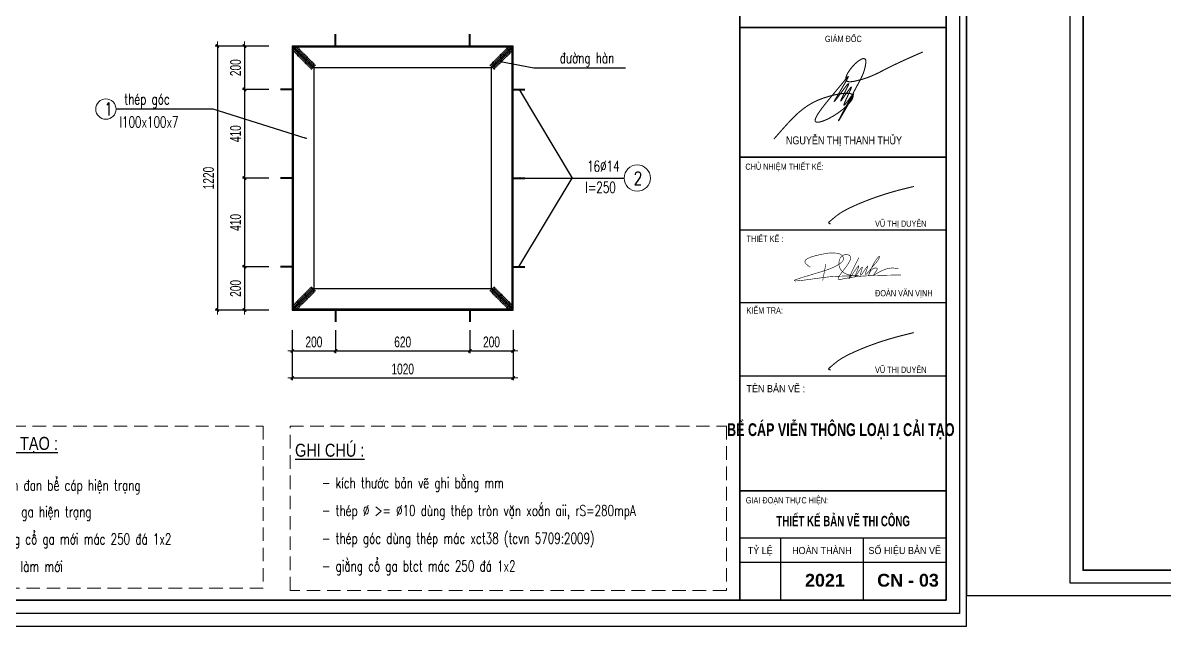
# Model space of a CAD drawing. Header units: inches. Extents: x -676 to 53517, y -16349 to 46516.
# Drawn here: x 39285 to 44555, y -9688 to -6899 of the extents above; entities that cross this region are included whole.
import ezdxf
from ezdxf.enums import TextEntityAlignment as Align

# ---------------------------------------------------------------- set-up
doc = ezdxf.new("R2010")
doc.units = ezdxf.units.IN
doc.header["$MEASUREMENT"] = 0
doc.linetypes.add('HIDDEN', pattern=[0.375, 0.25, -0.125])
for name, color, linetype in [('BT7-THAY', 7, 'Continuous'), ('ENTTNTHIETKE1', 2, 'Continuous'), ('GHICHU', 7, 'Continuous'), ('KHUNGTEN', 5, 'Continuous'), ('T.bao', 6, 'Continuous'), ('TXT', 5, 'Continuous')]:
    doc.layers.add(name, color=color, linetype=linetype)
for name, color, linetype, lineweight in [('EG Text1', 3, 'Continuous', 20), ('ISO', 153, 'Continuous', 13), ('LC Dim', 8, 'Continuous', 18), ('LC Hatch', 252, 'Continuous', 9), ('LC ISO', 153, 'Continuous', 13), ('LC MANH DUT', 35, 'HIDDEN', 5), ('LC Net dam 1', 30, 'Continuous', 30), ('LC Net dam2', 6, 'Continuous', 40), ('LC Net thay', 7, 'Continuous', 25), ('LC Text1', 3, 'Continuous', 20), ('LC Text2', 7, 'Continuous', 25), ('MANH', 8, 'Continuous', 15), ('THEP', 1, 'Continuous', 35)]:
    doc.layers.add(name, color=color, linetype=linetype, lineweight=lineweight)
doc.styles.add('EG Huy', font='vnsimli.shx', dxfattribs={"width": 0.75})
doc.styles.add('HOATBIF', font='hoatbif.shx', dxfattribs={"width": 0.7})
doc.styles.add('LC 3', font='vnsimli.shx', dxfattribs={"width": 0.75})
doc.styles.add('T2', font='', dxfattribs={"width": 0.8})
doc.styles.add('THANG2', font='')
doc.styles.add('VnAvantH-B', font='')
doc.styles.get('T2').set_extended_font_data('.VnArialH')
doc.styles.get('THANG2').set_extended_font_data('.VnHelvetInsH', bold=True)
doc.styles.get('VnAvantH-B').set_extended_font_data('.VnAvantH', bold=True)
doc.dimstyles.new('1-100(1-25)', dxfattribs={"dimscale": 25, "dimtxt": 2.5, "dimasz": 0.35, "dimexe": 0.5, "dimexo": 0, "dimgap": 0.8, "dimtad": 1, "dimdec": 0, "dimzin": 0, "dimdsep": 46, "dimtxsty": 'HOATBIF', "dimblk1": 'DOT', "dimblk2": 'DOT', "dimsah": 1, "dimcen": -1, "dimdle": 1, "dimclrd": 256, "dimclre": 256, "dimclrt": 4, "dimadec": 3, "dimazin": 2, "dimtfac": 0.333333, "dimtdec": 0, "dimtix": 1, "dimtmove": 2, "dimatfit": 3, "dimldrblk": 'DOT', "dimfxl": 1, "dimtvp": 0.833333, "dimtolj": 1, "dimtzin": 0, "dimarcsym": 0})

# ---------------------------------------------------------------- blocks, each defined once
blk = doc.blocks.new('DOT')
at = {"layer": 'LC Dim'}
blk.add_line((-3, 0), (3, 0), dxfattribs=at)
at = {"layer": 'LC Dim', "color": 4}
blk.add_line((-1, -1), (1, 1), dxfattribs=at)
blk.add_lwpolyline([(0.5, 1), (-1, -0.5), (-0.5, -1), (1, 0.5)], close=True, dxfattribs=at)
blk = doc.blocks.new('*D855')
at = {"layer": 'Defpoints', "color": 0, "transparency": 16777216}
for p in [(40528.9, -8319.5), (40728.9, -8319.5), (40728.9, -8415.4)]:
    blk.add_point(p, dxfattribs=at)
at = {"layer": 'LC Dim', "lineweight": -2, "transparency": 16777216}
for p, q in [((40528.9, -8319.5), (40528.9, -8425.4)), ((40728.9, -8319.5), (40728.9, -8425.4)), ((40535.9, -8415.4), (40721.9, -8415.4))]:
    blk.add_line(p, q, dxfattribs=at)
at = {"layer": 'LC Dim', "lineweight": -2, "transparency": 16777216, "xscale": 7, "yscale": 7, "zscale": 7, "rotation": 180}
blk.add_blockref('DOT', (40528.9, -8415.4), dxfattribs=at)
at = {"layer": 'LC Dim', "lineweight": -2, "transparency": 16777216, "xscale": 7, "yscale": 7, "zscale": 7}
blk.add_blockref('DOT', (40728.9, -8415.4), dxfattribs=at)
at = {"layer": 'LC Dim', "color": 4, "transparency": 16777216, "insert": (40628.9, -8374.4), "char_height": 50, "attachment_point": 5, "style": 'HOATBIF'}
blk.add_mtext('\\A1;200', dxfattribs=at)
blk = doc.blocks.new('_Dot')
at = {"color": 0, "linetype": 'ByBlock', "lineweight": -2}
blk.add_line((-0.5, 0), (-1, 0), dxfattribs=at)
at = {"color": 0, "linetype": 'ByBlock', "const_width": 0.5}
blk.add_lwpolyline([(-0.25, 0, 1), (0.25, 0, 1)], format="xyb", close=True, dxfattribs=at)
blk = doc.blocks.new('*D856')
at = {"layer": 'Defpoints', "color": 0, "transparency": 16777216}
for p in [(41348.9, -8319.5), (41548.9, -8319.5), (41548.9, -8415.4)]:
    blk.add_point(p, dxfattribs=at)
at = {"layer": 'LC Dim', "lineweight": -2, "transparency": 16777216}
for p, q in [((41348.9, -8319.5), (41348.9, -8425.4)), ((41548.9, -8319.5), (41548.9, -8425.4)), ((41355.9, -8415.4), (41541.9, -8415.4))]:
    blk.add_line(p, q, dxfattribs=at)
at = {"layer": 'LC Dim', "lineweight": -2, "transparency": 16777216, "xscale": 7, "yscale": 7, "zscale": 7, "rotation": 180}
blk.add_blockref('DOT', (41348.9, -8415.4), dxfattribs=at)
at = {"layer": 'LC Dim', "lineweight": -2, "transparency": 16777216, "xscale": 7, "yscale": 7, "zscale": 7}
blk.add_blockref('DOT', (41548.9, -8415.4), dxfattribs=at)
at = {"layer": 'LC Dim', "color": 4, "transparency": 16777216, "insert": (41448.9, -8374.4), "char_height": 50, "attachment_point": 5, "style": 'HOATBIF'}
blk.add_mtext('\\A1;200', dxfattribs=at)
blk = doc.blocks.new('*D857')
at = {"layer": 'Defpoints', "color": 0, "transparency": 16777216}
for p in [(40528.9, -8319.5), (41548.9, -8319.5), (41548.9, -8540.4)]:
    blk.add_point(p, dxfattribs=at)
at = {"layer": 'LC Dim', "lineweight": -2, "transparency": 16777216}
for p, q in [((40528.9, -8319.5), (40528.9, -8550.4)), ((41548.9, -8319.5), (41548.9, -8550.4)), ((40535.9, -8540.4), (41541.9, -8540.4))]:
    blk.add_line(p, q, dxfattribs=at)
at = {"layer": 'LC Dim', "lineweight": -2, "transparency": 16777216, "xscale": 7, "yscale": 7, "zscale": 7, "rotation": 180}
blk.add_blockref('DOT', (40528.9, -8540.4), dxfattribs=at)
at = {"layer": 'LC Dim', "lineweight": -2, "transparency": 16777216, "xscale": 7, "yscale": 7, "zscale": 7}
blk.add_blockref('DOT', (41548.9, -8540.4), dxfattribs=at)
at = {"layer": 'LC Dim', "color": 4, "transparency": 16777216, "insert": (41038.9, -8499.4), "char_height": 50, "attachment_point": 5, "style": 'HOATBIF'}
blk.add_mtext('\\A1;1020', dxfattribs=at)
blk = doc.blocks.new('*D858')
at = {"layer": 'Defpoints', "color": 0, "transparency": 16777216}
for p in [(40420.8, -7006.6), (40308.5, -7206.6), (40420.8, -7206.6)]:
    blk.add_point(p, dxfattribs=at)
at = {"layer": 'LC Dim', "lineweight": -2, "transparency": 16777216}
for p, q in [((40420.8, -7006.6), (40298.5, -7006.6)), ((40308.5, -7013.6), (40308.5, -7199.6)), ((40420.8, -7206.6), (40298.5, -7206.6))]:
    blk.add_line(p, q, dxfattribs=at)
at = {"layer": 'LC Dim', "lineweight": -2, "transparency": 16777216, "xscale": 7, "yscale": 7, "zscale": 7}
for p, rotation in [((40308.5, -7006.6), 90), ((40308.5, -7206.6), 270)]:
    blk.add_blockref('DOT', p, dxfattribs=dict(at, rotation=rotation))
at = {"layer": 'LC Dim', "color": 4, "transparency": 16777216, "insert": (40267.5, -7106.6), "char_height": 50, "attachment_point": 5, "rotation": 90, "style": 'HOATBIF'}
blk.add_mtext('\\A1;200', dxfattribs=at)
blk = doc.blocks.new('*D859')
at = {"layer": 'Defpoints', "color": 0, "transparency": 16777216}
for p in [(40420.8, -7206.6), (40308.5, -7616.6), (40420.8, -7616.6)]:
    blk.add_point(p, dxfattribs=at)
at = {"layer": 'LC Dim', "lineweight": -2, "transparency": 16777216}
for p, q in [((40420.8, -7206.6), (40298.5, -7206.6)), ((40308.5, -7213.6), (40308.5, -7609.6)), ((40420.8, -7616.6), (40298.5, -7616.6))]:
    blk.add_line(p, q, dxfattribs=at)
at = {"layer": 'LC Dim', "lineweight": -2, "transparency": 16777216, "xscale": 7, "yscale": 7, "zscale": 7}
for p, rotation in [((40308.5, -7206.6), 90), ((40308.5, -7616.6), 270)]:
    blk.add_blockref('DOT', p, dxfattribs=dict(at, rotation=rotation))
at = {"layer": 'LC Dim', "color": 4, "transparency": 16777216, "insert": (40267.5, -7411.6), "char_height": 50, "attachment_point": 5, "rotation": 90, "style": 'HOATBIF'}
blk.add_mtext('\\A1;410', dxfattribs=at)
blk = doc.blocks.new('*D860')
at = {"layer": 'Defpoints', "color": 0, "transparency": 16777216}
for p in [(40420.8, -7616.6), (40308.5, -8026.6), (40420.8, -8026.6)]:
    blk.add_point(p, dxfattribs=at)
at = {"layer": 'LC Dim', "lineweight": -2, "transparency": 16777216}
for p, q in [((40420.8, -7616.6), (40298.5, -7616.6)), ((40308.5, -7623.6), (40308.5, -8019.6)), ((40420.8, -8026.6), (40298.5, -8026.6))]:
    blk.add_line(p, q, dxfattribs=at)
at = {"layer": 'LC Dim', "lineweight": -2, "transparency": 16777216, "xscale": 7, "yscale": 7, "zscale": 7}
for p, rotation in [((40308.5, -7616.6), 90), ((40308.5, -8026.6), 270)]:
    blk.add_blockref('DOT', p, dxfattribs=dict(at, rotation=rotation))
at = {"layer": 'LC Dim', "color": 4, "transparency": 16777216, "insert": (40267.5, -7821.6), "char_height": 50, "attachment_point": 5, "rotation": 90, "style": 'HOATBIF'}
blk.add_mtext('\\A1;410', dxfattribs=at)
blk = doc.blocks.new('*D861')
at = {"layer": 'Defpoints', "color": 0, "transparency": 16777216}
for p in [(40420.8, -8026.6), (40308.5, -8226.6), (40420.8, -8226.6)]:
    blk.add_point(p, dxfattribs=at)
at = {"layer": 'LC Dim', "lineweight": -2, "transparency": 16777216}
for p, q in [((40420.8, -8026.6), (40298.5, -8026.6)), ((40308.5, -8033.6), (40308.5, -8219.6)), ((40420.8, -8226.6), (40298.5, -8226.6))]:
    blk.add_line(p, q, dxfattribs=at)
at = {"layer": 'LC Dim', "lineweight": -2, "transparency": 16777216, "xscale": 7, "yscale": 7, "zscale": 7}
for p, rotation in [((40308.5, -8026.6), 90), ((40308.5, -8226.6), 270)]:
    blk.add_blockref('DOT', p, dxfattribs=dict(at, rotation=rotation))
at = {"layer": 'LC Dim', "color": 4, "transparency": 16777216, "insert": (40267.5, -8126.6), "char_height": 50, "attachment_point": 5, "rotation": 90, "style": 'HOATBIF'}
blk.add_mtext('\\A1;200', dxfattribs=at)
blk = doc.blocks.new('*D862')
at = {"layer": 'Defpoints', "color": 0, "transparency": 16777216}
for p in [(40420.8, -7006.6), (40183.5, -8226.6), (40420.8, -8226.6)]:
    blk.add_point(p, dxfattribs=at)
at = {"layer": 'LC Dim', "lineweight": -2, "transparency": 16777216}
for p, q in [((40420.8, -7006.6), (40173.5, -7006.6)), ((40183.5, -7013.6), (40183.5, -8219.6)), ((40420.8, -8226.6), (40173.5, -8226.6))]:
    blk.add_line(p, q, dxfattribs=at)
at = {"layer": 'LC Dim', "lineweight": -2, "transparency": 16777216, "xscale": 7, "yscale": 7, "zscale": 7}
for p, rotation in [((40183.5, -7006.6), 90), ((40183.5, -8226.6), 270)]:
    blk.add_blockref('DOT', p, dxfattribs=dict(at, rotation=rotation))
at = {"layer": 'LC Dim', "color": 4, "transparency": 16777216, "insert": (40142.5, -7616.6), "char_height": 50, "attachment_point": 5, "rotation": 90, "style": 'HOATBIF'}
blk.add_mtext('\\A1;1220', dxfattribs=at)
blk = doc.blocks.new('*D941')
at = {"layer": 'Defpoints', "color": 0, "transparency": 16777216}
for p in [(40728.9, -8319.5), (41348.9, -8319.5), (41348.9, -8415.4)]:
    blk.add_point(p, dxfattribs=at)
at = {"layer": 'LC Dim', "lineweight": -2, "transparency": 16777216}
for p, q in [((40728.9, -8319.5), (40728.9, -8425.4)), ((41348.9, -8319.5), (41348.9, -8425.4)), ((40735.9, -8415.4), (41341.9, -8415.4))]:
    blk.add_line(p, q, dxfattribs=at)
at = {"layer": 'LC Dim', "lineweight": -2, "transparency": 16777216, "xscale": 7, "yscale": 7, "zscale": 7, "rotation": 180}
blk.add_blockref('DOT', (40728.9, -8415.4), dxfattribs=at)
at = {"layer": 'LC Dim', "lineweight": -2, "transparency": 16777216, "xscale": 7, "yscale": 7, "zscale": 7}
blk.add_blockref('DOT', (41348.9, -8415.4), dxfattribs=at)
at = {"layer": 'LC Dim', "color": 4, "transparency": 16777216, "insert": (41038.9, -8374.4), "char_height": 50, "attachment_point": 5, "style": 'HOATBIF'}
blk.add_mtext('\\A1;620', dxfattribs=at)
blk = doc.blocks.new('chu ki Miss Duyen')
at = {"layer": 'ISO', "ltscale": 2, "const_width": 40}
blk.add_lwpolyline([(843, 225), (838, 225), (836, 225), (834, 225), (832, 225), (830, 226), (828, 226), (827, 226), (826, 226), (825, 226), (824, 226), (823, 226), (821, 226), (820, 227), (819, 227), (818, 227), (817, 227), (816, 227), (815, 227), (814, 227), (813, 228), (812, 228), (810, 228), (809, 228), (808, 228), (807, 229), (806, 229), (805, 229), (804, 229), (803, 230), (801, 230), (800, 230), (799, 230), (798, 231), (797, 231), (795, 231), (794, 232), (793, 232), (792, 232), (791, 233), (789, 233), (788, 233), (787, 234), (786, 234), (785, 235), (783, 235), (782, 235), (781, 236), (780, 236), (779, 237), (778, 237), (777, 238), (776, 238), (776, 238), (775, 238), (775, 239), (774, 239), (774, 239), (773, 239), (773, 240), (772, 240), (771, 240), (771, 240), (770, 241), (770, 241), (769, 241), (769, 242), (768, 242), (768, 242), (767, 242), (767, 243), (766, 243), (766, 243), (765, 244), (765, 244), (765, 244), (764, 245), (764, 245), (763, 245), (763, 246), (762, 246), (762, 246), (762, 247), (761, 247), (761, 247), (760, 248), (760, 248), (760, 248), (759, 249), (759, 249), (759, 249), (758, 250), (758, 250), (758, 250), (758, 251), (757, 251), (757, 251), (757, 252), (756, 252), (756, 253), (756, 253), (756, 253), (756, 254), (755, 254), (755, 255), (755, 255), (755, 255), (755, 256), (755, 256), (754, 257), (754, 257), (754, 257), (754, 258), (754, 258), (754, 259), (754, 259), (754, 260), (754, 260), (754, 260), (754, 261), (754, 261), (754, 262), (754, 262), (754, 263), (754, 263), (754, 263), (754, 264), (754, 264), (754, 265), (754, 265), (754, 266), (754, 266), (754, 267), (754, 267), (755, 268), (755, 268), (755, 269), (755, 269), (755, 270), (755, 270), (755, 270), (756, 271), (756, 271), (756, 272), (756, 272), (756, 273), (757, 273), (757, 274), (757, 274), (757, 275), (758, 275), (758, 276), (758, 276), (758, 277), (759, 277), (759, 278), (759, 278), (759, 279), (760, 279), (760, 280), (760, 280), (761, 281), (761, 281), (761, 282), (762, 282), (762, 283), (762, 283), (763, 284), (763, 284), (763, 285), (764, 285), (764, 286), (764, 286), (765, 287), (766, 288), (767, 289), (767, 290), (768, 291), (769, 293), (770, 294), (771, 295), (771, 296), (772, 297), (773, 298), (774, 299), (775, 300), (776, 301), (777, 302), (778, 303), (778, 304), (780, 306), (781, 307), (782, 308), (783, 309), (784, 310), (785, 311), (786, 312), (786, 312), (787, 313), (788, 314), (789, 315), (790, 316), (791, 317), (792, 318), (792, 319), (793, 320), (794, 321), (795, 322), (796, 323), (797, 324), (797, 324), (798, 325), (799, 326), (800, 327), (801, 328), (801, 329), (802, 330), (803, 330), (804, 331), (805, 332), (805, 333), (806, 334), (807, 335), (808, 336), (808, 336), (809, 337), (810, 338), (811, 339), (811, 340), (812, 340), (813, 341), (814, 343), (816, 344), (817, 346), (819, 348), (820, 349), (822, 351), (823, 352), (824, 354), (826, 355), (827, 357), (829, 358), (830, 360), (831, 361), (834, 364), (840, 370), (842, 372), (845, 376), (848, 379), (851, 382), (853, 386), (856, 389), (859, 392), (862, 395), (865, 398), (867, 401), (870, 404), (873, 407), (876, 411), (879, 414), (882, 417), (885, 420), (887, 423), (890, 427), (893, 430), (896, 433), (899, 436), (902, 440), (905, 443), (908, 446), (911, 449), (914, 453), (917, 456), (920, 459), (923, 462), (926, 466), (928, 469), (931, 472), (934, 476), (937, 479), (940, 482), (943, 486), (946, 489), (949, 492), (953, 495), (956, 499), (959, 502), (962, 505), (965, 509), (968, 512), (971, 515), (974, 519), (977, 522), (980, 525), (983, 529), (986, 532), (989, 535), (992, 538), (996, 542), (999, 545), (1002, 548), (1005, 552), (1008, 555), (1011, 558), (1014, 561), (1017, 565), (1021, 568), (1024, 571), (1027, 574), (1030, 578), (1033, 581), (1036, 584), (1040, 587), (1043, 591), (1046, 594), (1049, 596), (1052, 600), (1056, 603), (1059, 606), (1062, 610), (1065, 613), (1069, 616), (1072, 619), (1075, 622), (1078, 625), (1082, 628), (1085, 631), (1088, 634), (1091, 637), (1095, 640), (1098, 643), (1101, 646), (1105, 649), (1108, 652), (1111, 655), (1114, 658), (1118, 661), (1121, 664), (1124, 667), (1128, 670), (1131, 673), (1134, 676), (1138, 679), (1141, 682), (1144, 685), (1148, 688), (1151, 691), (1154, 694), (1158, 697), (1161, 700), (1165, 702), (1168, 705), (1171, 708), (1175, 711), (1178, 714), (1182, 717), (1185, 720), (1188, 722), (1192, 725), (1195, 728), (1199, 731), (1202, 734), (1205, 736), (1209, 739), (1212, 742), (1216, 745), (1219, 747), (1223, 750), (1226, 753), (1229, 756), (1233, 758), (1236, 761), (1240, 764), (1243, 767), (1247, 769), (1250, 772), (1254, 775), (1257, 777), (1261, 780), (1264, 783), (1268, 785), (1271, 788), (1275, 791), (1278, 793), (1282, 796), (1285, 799), (1289, 801), (1292, 804), (1296, 807), (1299, 809), (1303, 812), (1306, 815), (1310, 817), (1313, 820), (1317, 822), (1320, 825), (1324, 828), (1327, 830), (1331, 833), (1335, 835), (1338, 838), (1342, 840), (1345, 843), (1349, 846), (1352, 848), (1356, 851), (1360, 853), (1363, 856), (1367, 858), (1370, 861), (1374, 863), (1377, 866), (1381, 868), (1385, 871), (1392, 876), (1399, 881), (1406, 886), (1413, 891), (1421, 896), (1428, 901), (1435, 906), (1442, 911), (1447, 915), (1457, 921), (1464, 926), (1471, 931), (1479, 936), (1486, 941), (1493, 946), (1501, 950), (1508, 955), (1515, 960), (1523, 965), (1530, 970), (1537, 975), (1545, 980), (1552, 984), (1559, 989), (1567, 994), (1574, 999), (1582, 1004), (1589, 1008), (1596, 1013), (1604, 1018), (1611, 1023), (1619, 1028), (1626, 1032), (1634, 1037), (1641, 1042), (1648, 1046), (1656, 1051), (1663, 1056), (1671, 1061), (1678, 1065), (1686, 1070), (1693, 1075), (1701, 1079), (1708, 1084), (1716, 1089), (1723, 1093), (1731, 1098), (1738, 1103), (1746, 1107), (1753, 1112), (1761, 1116), (1769, 1121), (1776, 1126), (1784, 1130), (1791, 1135), (1799, 1139), (1806, 1144), (1814, 1148), (1822, 1153), (1829, 1158), (1837, 1162), (1844, 1167), (1852, 1171), (1860, 1176), (1867, 1180), (1875, 1185), (1882, 1189), (1890, 1194), (1898, 1198), (1905, 1203), (1913, 1207), (1921, 1212), (1928, 1216), (1936, 1220), (1943, 1225), (1951, 1229), (1959, 1234), (1964, 1237), (1974, 1243), (1982, 1247), (1989, 1251), (1997, 1256), (2005, 1260), (2012, 1265), (2020, 1269), (2028, 1273), (2036, 1278), (2043, 1282), (2051, 1286), (2059, 1291), (2066, 1295), (2074, 1299), (2082, 1304), (2089, 1308), (2097, 1312), (2105, 1317), (2113, 1321), (2120, 1325), (2128, 1330), (2136, 1334), (2144, 1338), (2151, 1342), (2159, 1347), (2167, 1351), (2175, 1355), (2182, 1359), (2190, 1364), (2198, 1368), (2206, 1372), (2213, 1376), (2221, 1381), (2229, 1385), (2237, 1389), (2244, 1393), (2252, 1397), (2260, 1402), (2268, 1406), (2276, 1410), (2283, 1414), (2291, 1418), (2299, 1422), (2307, 1426), (2315, 1431), (2322, 1435), (2330, 1439), (2338, 1443), (2346, 1447), (2354, 1451), (2361, 1455), (2369, 1459), (2377, 1464), (2385, 1468), (2393, 1472), (2401, 1476), (2408, 1480), (2416, 1484), (2424, 1488), (2432, 1492), (2440, 1496), (2448, 1500), (2456, 1504), (2463, 1508), (2471, 1512), (2479, 1516), (2487, 1520), (2495, 1524), (2503, 1528), (2511, 1532), (2519, 1536), (2526, 1540), (2534, 1544), (2542, 1548), (2550, 1552), (2558, 1556), (2566, 1560), (2574, 1564), (2582, 1568), (2590, 1572), (2598, 1575), (2606, 1579), (2613, 1583), (2621, 1587), (2629, 1591), (2637, 1595), (2645, 1599), (2653, 1603), (2661, 1607), (2669, 1610), (2677, 1614), (2685, 1618), (2693, 1622), (2701, 1626), (2709, 1630), (2717, 1633), (2725, 1637), (2733, 1641), (2741, 1645), (2749, 1649), (2756, 1652), (2764, 1656), (2772, 1660), (2780, 1664), (2788, 1668), (2796, 1671), (2804, 1675), (2812, 1679), (2820, 1683), (2828, 1686), (2836, 1690), (2844, 1694), (2852, 1698), (2860, 1701), (2868, 1705), (2876, 1709), (2884, 1712), (2892, 1716), (2900, 1720), (2908, 1723), (2916, 1727), (2925, 1731), (2933, 1734), (2941, 1738), (2949, 1742), (2957, 1745), (2965, 1749), (2973, 1753), (2981, 1756), (2989, 1760), (2997, 1763), (3005, 1767), (3013, 1771), (3021, 1774), (3029, 1778), (3037, 1781), (3045, 1785), (3053, 1789), (3061, 1792), (3069, 1796), (3078, 1799), (3086, 1803), (3094, 1806), (3102, 1810), (3110, 1813), (3118, 1817), (3126, 1820), (3134, 1824), (3142, 1827), (3150, 1831), (3156, 1833), (3167, 1838), (3175, 1841), (3183, 1845), (3191, 1848), (3199, 1852), (3207, 1855), (3215, 1859), (3223, 1862), (3232, 1866), (3240, 1869), (3248, 1873), (3256, 1876), (3264, 1879), (3272, 1883), (3280, 1886), (3288, 1890), (3297, 1893), (3305, 1896), (3313, 1900), (3321, 1903), (3329, 1907), (3337, 1910), (3345, 1913), (3354, 1917), (3362, 1920), (3370, 1923), (3378, 1927), (3386, 1930), (3394, 1933), (3403, 1937), (3411, 1940), (3419, 1944), (3427, 1947), (3435, 1950), (3452, 1957), (3468, 1963), (3484, 1970), (3501, 1977), (3517, 1983), (3534, 1990), (3550, 1996), (3566, 2003), (3583, 2009), (3599, 2016), (3616, 2022), (3632, 2029), (3648, 2035), (3665, 2042), (3681, 2048), (3698, 2055), (3714, 2061), (3731, 2068), (3747, 2074), (3763, 2081), (3780, 2087), (3796, 2093), (3813, 2100), (3828, 2106)], dxfattribs=at)
blk = doc.blocks.new('doan van vinh')
at = {"layer": 'LC ISO', "const_width": 30}
for points in [[(-1826, 454), (-1884, 496), (-1940, 539), (-1991, 580), (-2035, 621), (-2054, 641), (-2069, 661), (-2082, 681), (-2094, 703), (-2098, 718), (-2101, 737), (-2100, 755), (-2097, 773), (-2090, 790), (-2080, 807), (-2067, 823), (-2052, 840), (-2034, 855), (-2013, 871), (-1991, 886), (-1966, 901), (-1911, 929), (-1850, 956), (-1782, 981), (-1710, 1005), (-1635, 1028), (-1557, 1049), (-1400, 1087), (-1322, 1104), (-1246, 1120), (-1179, 1133), (-1106, 1147), (-1041, 1158), (-980, 1168), (-921, 1177), (-863, 1183), (-750, 1191), (-694, 1193), (-636, 1192), (-577, 1189), (-541, 1186), (-453, 1176), (-390, 1164), (-329, 1147), (-300, 1137), (-272, 1124), (-245, 1109), (-221, 1092), (-198, 1073), (-177, 1052), (-162, 1032), (-143, 1001), (-131, 972), (-122, 943), (-117, 912), (-115, 883), (-116, 868), (-126, 826), (-137, 799), (-152, 774), (-169, 750), (-190, 727), (-237, 684), (-289, 645), (-344, 608), (-397, 575), (-449, 543), (-501, 514), (-603, 462), (-706, 415), (-813, 372), (-869, 351), (-927, 330), (-988, 309), (-1076, 280), (-1119, 267), (-1189, 244), (-1262, 222), (-1337, 199), (-1492, 151), (-1809, 56), (-1964, 9), (-2039, -14), (-2112, -36), (-2182, -58), (-2250, -79), (-2313, -99), (-2373, -118), (-2428, -137), (-2478, -154), (-2523, -171), (-2562, -186), (-2595, -199), (-2622, -212), (-2641, -223), (-2652, -232), (-2656, -239), (-2655, -243), (-2651, -245), (-2645, -247), (-2638, -249), (-2616, -251), (-2586, -252), (-2549, -251), (-2506, -249), (-2456, -245), (-2402, -240), (-2342, -234), (-2278, -227), (-2211, -220), (-2141, -211), (-2068, -202), (-1917, -183), (-1764, -162), (-1612, -141), (-1539, -131), (-1467, -121), (-1394, -111), (-1334, -103), (-1272, -95), (-1213, -87), (-1101, -72), (-994, -60), (-891, -48), (-786, -39), (-677, -30), (-619, -26), (-560, -22), (-497, -19), (-432, -16), (-363, -13), (-290, -10), (-173, -5), (-131, -4), (-44, -1), (44, 1), (221, 6), (306, 8), (386, 10), (459, 11), (493, 12), (524, 13), (553, 13), (579, 14), (602, 14), (622, 15), (638, 15), (651, 15), (659, 15), (664, 15), (664, 15), (660, 15), (655, 15), (637, 14), (619, 14), (597, 14), (572, 14), (543, 14), (512, 15), (478, 16), (407, 20), (331, 27), (244, 40), (182, 54), (113, 73), (47, 97), (-14, 126), (-71, 158), (-123, 195), (-171, 235), (-213, 279), (-250, 327), (-281, 378), (-307, 432), (-326, 490), (-343, 574), (-347, 614), (-347, 680), (-340, 746), (-326, 811), (-306, 873), (-293, 903), (-278, 931), (-261, 958), (-243, 983), (-222, 1006), (-200, 1027), (-176, 1046), (-150, 1062), (-123, 1075), (-92, 1086), (-61, 1094), (-29, 1099), (4, 1102), (36, 1103), (68, 1101), (98, 1097), (127, 1091), (153, 1083), (169, 1077), (196, 1063), (213, 1050), (227, 1035), (239, 1020), (247, 1002), (253, 984), (256, 964), (257, 942), (255, 920), (252, 896), (246, 872), (238, 846), (228, 819), (202, 763), (171, 703), (133, 641), (91, 576), (45, 509), (-4, 441), (-109, 301), (-229, 144), (-268, 92), (-316, 25), (-337, -6), (-355, -36), (-370, -63), (-381, -88), (-388, -111), (-390, -130), (-387, -146), (-382, -155), (-364, -167), (-344, -172), (-319, -174), (-291, -173), (-259, -170), (-224, -166), (-73, -138), (3, -123), (76, -109), (148, -97), (217, -85), (284, -74), (413, -55), (535, -38), (653, -25), (766, -14), (876, -5), (984, 3), (1198, 14), (1364, 20), (1527, 25), (1641, 29), (1875, 35), (2116, 41), (2361, 47), (2860, 57)], [(-1022, 624), (-1037, 546), (-1051, 468), (-1066, 391), (-1081, 313), (-1096, 235), (-1110, 157), (-1125, 79), (-1140, 1), (-1155, -76), (-1170, -154), (-1184, -232)], [(680, 940), (620, 821), (561, 704), (503, 589), (447, 478), (421, 424), (395, 372), (370, 322), (346, 273), (323, 226), (302, 181), (282, 139), (263, 99), (245, 61), (230, 27), (216, -5), (203, -34), (193, -59), (184, -81), (178, -100), (174, -114), (172, -125), (172, -132), (175, -134), (180, -133), (184, -130), (188, -126), (193, -121), (198, -115), (205, -108), (212, -99), (220, -89), (224, -84), (237, -66), (247, -52), (269, -22), (293, 12), (318, 49), (345, 88), (373, 130), (431, 215), (489, 299), (517, 339), (545, 377), (570, 412), (594, 444), (616, 471), (626, 484), (635, 494), (643, 504), (651, 512), (658, 518), (664, 523), (669, 527), (674, 528), (677, 528), (679, 525), (680, 521), (680, 514), (679, 506), (677, 496), (674, 483), (669, 469), (664, 454), (659, 436), (645, 398), (629, 356), (611, 311), (593, 265), (556, 172), (538, 128), (522, 87), (515, 68), (509, 50), (503, 34), (498, 19), (494, 6), (491, -5), (489, -14), (488, -21), (488, -26), (490, -28), (491, -28), (497, -25), (502, -19), (509, -11), (517, -2), (526, 10), (535, 24), (546, 39), (558, 56), (570, 74), (596, 113), (624, 155), (682, 244), (712, 288), (740, 329), (767, 368), (779, 385), (791, 401), (802, 415), (813, 428), (822, 439), (831, 447), (838, 454), (845, 458), (850, 459), (854, 458), (856, 455), (857, 447), (856, 437), (855, 425), (852, 410), (848, 394), (844, 376), (839, 356), (826, 313), (813, 267), (799, 221), (786, 175), (775, 133), (770, 114), (766, 97), (763, 81), (761, 68), (761, 57), (761, 48), (763, 43), (767, 40), (772, 40), (778, 43), (785, 49), (794, 57), (804, 67), (815, 79), (826, 93), (839, 108), (852, 125), (866, 144), (895, 183), (925, 226), (987, 315), (1017, 358), (1045, 399), (1059, 418), (1072, 435), (1084, 452), (1095, 466), (1105, 479), (1115, 491), (1123, 500), (1130, 506), (1135, 511), (1140, 513), (1142, 512), (1144, 508), (1144, 501), (1142, 492), (1140, 480), (1136, 467), (1131, 451), (1126, 434), (1120, 416), (1113, 396), (1098, 354), (1082, 309), (1066, 264), (1051, 221), (1037, 180), (1032, 162), (1027, 144), (1023, 129), (1021, 115), (1019, 100), (1019, 94), (1020, 87), (1022, 82), (1026, 79), (1030, 79), (1036, 80), (1043, 83), (1051, 88), (1060, 94), (1069, 102), (1080, 111), (1091, 122), (1103, 134), (1129, 162), (1157, 194), (1186, 229), (1218, 266), (1283, 346), (1348, 428), (1380, 468), (1411, 506), (1451, 554), (1467, 573), (1492, 602), (1515, 629), (1560, 678), (1582, 703), (1624, 754), (1644, 781), (1664, 810), (1683, 841), (1701, 875), (1711, 897), (1730, 948), (1735, 965), (1739, 980), (1741, 990), (1741, 1002), (1740, 1009), (1737, 1013), (1732, 1014), (1727, 1013), (1719, 1009), (1711, 1003), (1701, 995), (1691, 985), (1679, 973), (1666, 959), (1653, 943), (1639, 926), (1625, 908), (1609, 888), (1578, 844), (1545, 797), (1512, 747), (1480, 695), (1459, 660), (1419, 589), (1391, 536), (1364, 483), (1340, 432), (1317, 382), (1295, 334), (1276, 288), (1258, 244), (1242, 204), (1228, 167), (1216, 133), (1206, 104), (1198, 79), (1194, 69), (1192, 59), (1189, 51), (1187, 45), (1186, 40), (1185, 36), (1185, 34), (1185, 33), (1185, 34), (1187, 37), (1189, 44), (1190, 48), (1193, 56), (1197, 65), (1200, 76), (1205, 88), (1216, 116), (1229, 147), (1245, 181), (1264, 216), (1286, 252), (1311, 286), (1339, 319), (1371, 348), (1388, 361), (1406, 374), (1425, 384), (1450, 396), (1465, 401), (1487, 407), (1508, 412), (1529, 414), (1549, 415), (1569, 415), (1586, 412), (1601, 407), (1613, 401), (1623, 392), (1628, 383), (1631, 371), (1630, 358), (1627, 343), (1621, 327), (1613, 310), (1603, 293), (1592, 275), (1566, 238), (1538, 201), (1510, 166), (1497, 150), (1485, 135), (1474, 121), (1465, 109), (1456, 93), (1453, 89), (1451, 82), (1451, 77), (1453, 74), (1457, 72), (1463, 72), (1471, 74), (1481, 76), (1492, 81), (1505, 86), (1519, 92), (1535, 100), (1552, 108), (1590, 127), (1631, 149), (1676, 173), (1723, 198), (1771, 223), (1869, 272), (1914, 293), (1964, 315), (2009, 333), (2053, 349), (2095, 363), (2136, 375), (2176, 385), (2214, 393), (2252, 399), (2288, 404), (2323, 408), (2358, 410), (2391, 411), (2424, 411), (2487, 408), (2549, 402), (2608, 393), (2725, 371)]]:
    blk.add_lwpolyline(points, dxfattribs=at)
blk = doc.blocks.new('nguyen thi thanh thuy')
at = {"layer": 'ISO', "ltscale": 2, "const_width": 40}
blk.add_lwpolyline([(-2685, -1690, -0.006388), (-2178, -1117, -0.008557), (-1977, -905, -0.017087), (-1770, -708, -0.102087), (-833, -161, -0.039833), (-270, -16, -0.020512), (-90, 8, -0.044497), (98, 9, -0.05587), (182, -8, -0.113633), (236, -42, -0.176433), (258, -92, -0.077033), (254, -135, -0.069534), (223, -210, -0.038569), (166, -296, -0.030368), (57, -421, -0.082382), (-675, -942, -0.035158), (-905, -1035, -0.04441), (-1026, -1062, -0.066948), (-1091, -1062, -0.143409), (-1132, -1043, -0.176131), (-1149, -1007, -0.069024), (-1148, -973, -0.059887), (-1131, -911, -0.036714), (-1079, -807, -0.019023), (-1000, -683, -0.011006), (-898, -542, -0.01042), (-645, -222, 0.001355), (-76, 463, -0.031231), (69, 631, -0.180623), (82, 640, -0.602198), (84, 631, -0.055981), (56, 570, -0.010846), (-28, 418, 0.000464), (-371, -161, 0.02324), (-439, -286, 1.627113), (-437, -292, 0.049833), (-397, -245, 0.005496), (-91, 162, -0.011697), (26, 311, -0.051381), (82, 370, -0.288592), (95, 376, -0.379106), (97, 362, -0.040394), (80, 315, -0.015043), (4, 153, 0.026859), (-200, -261, 0.160173), (-204, -278, 0.62441), (-195, -273, 0.034188), (-141, -204, -0.015387), (148, 200, -0.034245), (183, 240, -0.377171), (195, 246, -0.275743), (195, 230, -0.039705), (162, 143, -0.007154), (29, -150, 0.010269), (-53, -335, 0.059207), (-81, -418, 0.494242), (-78, -431, 0.209425), (-61, -421, 0.031522), (-22, -378, 0.012151), (92, -232, -0.015412), (249, -26, -0.066877), (274, -2, -1.012313), (279, -8, -0.055225), (269, -38, -0.019501), (211, -159, -0.008968), (2, -538, -0.00525), (-207, -898, -0.041875), (-284, -1018, -0.365695), (-264, -970, -0.007459), (-39, -543, 0.000828), (491, 447, 0.016244), (598, 659, 0.05881), (711, 1009, 0.039413), (734, 1174, 0.060004), (730, 1242, 0.240646), (692, 1298, 0.134453), (647, 1305, 0.071372), (590, 1291, 0.040684), (523, 1258, 0.056501), (335, 1112, 0.071752), (65, 772, 0.045704), (5, 642, 0.058573), (-12, 565, 0.116475), (-5, 505, 0.165912), (30, 466, 0.096245), (88, 446, 0.048338), (165, 443, 0.036618), (301, 460, 0.062636), (1097, 724, 0.01049), (1469, 913, -0.006081), (1725, 1041, -0.007252), (2275, 1297, -0.003845), (2852, 1552)], format="xyb", dxfattribs=at)
blk = doc.blocks.new('khung vpn')
at = {"layer": 'Defpoints'}
for p, q in [((52498.758, -4195.446), (52498.758, -4235.276)), ((52556.46, -4235.276), (52556.46, -4195.446)), ((52498.758, -4235.276), (52556.46, -4235.276))]:
    blk.add_line(p, q, dxfattribs=at)
at = {"layer": 'KHUNGTEN'}
blk.add_lwpolyline([(52556.243, -4234.885), (52502.048, -4234.885), (52502.048, -4195.662), (52556.243, -4195.662)], close=True, dxfattribs=at)
at = {"layer": 'T.bao'}
for p, q in [((52549.443, -4222.987), (52555.832, -4222.987)), ((52549.443, -4225.241), (52555.832, -4225.241)), ((52549.443, -4227.516), (52555.832, -4227.516)), ((52549.443, -4232.534), (52555.832, -4232.534)), ((52550.703, -4232.534), (52550.703, -4234.474)), ((52553.267, -4232.534), (52553.267, -4234.474)), ((52549.443, -4233.296), (52555.832, -4233.296))]:
    blk.add_line(p, q, dxfattribs=at)
at = {"layer": 'THEP'}
for p, q in [((52549.443, -4216.721), (52555.832, -4216.721)), ((52549.443, -4220.741), (52555.832, -4220.741)), ((52549.443, -4231.083), (52555.832, -4231.083))]:
    blk.add_line(p, q, dxfattribs=at)
for points in [[(52555.832, -4234.474), (52502.459, -4234.474), (52502.459, -4196.073), (52555.832, -4196.073)], [(52555.832, -4196.073), (52555.832, -4234.474), (52549.443, -4234.474), (52549.443, -4196.073)]]:
    blk.add_lwpolyline(points, close=True, dxfattribs=at)
at = {"layer": 'TXT', "linetype": 'Continuous'}
blk.add_line((52555.832, -4196.073), (52555.832, -4234.474), dxfattribs=at)
at = {"layer": 'ISO', "xscale": 0.0007999999999999995, "yscale": 0.0007999999999999995, "zscale": 0.0007999999999999995, "rotation": 352.0676215534355}
for p in [(52551.569, -4222.893), (52551.569, -4227.423)]:
    blk.add_blockref('chu ki Miss Duyen', p, dxfattribs=at)
at = {"layer": 'LC Net dam 1'}
for name, p, xscale, yscale, zscale in [('nguyen thi thanh thuy', (52552.735, -4218.771), 0.0008320000000000002, 0.0008320000000000002, 0.0008320000000000002), ('doan van vinh', (52552.721, -4224.423), 0.0006, 0.0006, 0.0006)]:
    blk.add_blockref(name, p, dxfattribs=dict(at, xscale=xscale, yscale=yscale, zscale=zscale))
at = {"layer": 'BT7-THAY', "linetype": 'ByBlock', "style": 'VnAvantH-B', "width": 0.7}
blk.add_text('thiÕt kÕ b¶n vÏ thi c«ng', height=0.32076, dxfattribs=at).set_placement((52552.643, -4232.177), align=Align.CENTER)
at = {"layer": 'TXT', "linetype": 'Continuous', "style": 'T2'}
for s, height, width, p in [('gi¸m ®èc', 0.1941, 0.8, (52552.079, -4217.171)), ('chñ nhiÖm thiÕt kÕ:', 0.19408, 0.8, (52549.617, -4221.132)), ('vò thÞ duyªn', 0.19408, 0.8, (52553.631, -4222.897)), ('thiÕt kÕ :', 0.1941, 0.8, (52549.651, -4223.371)), ('®oµn v¨n vÞnh', 0.19408, 0.8, (52553.631, -4225.051)), ('kiÓm tra:', 0.1941, 0.8, (52549.651, -4225.587)), ('vò thÞ duyªn', 0.19408, 0.8, (52553.631, -4227.426)), ('tªn b¶n vÏ :', 0.22181, 0.9, (52549.651, -4228.026))]:
    blk.add_text(s, height=height, dxfattribs=dict(at, width=width)).set_placement(p)
for s, height, width, p in [('nguyÔn thÞ thanh thñy', 0.24954, 0.8, (52552.668, -4220.343)), ('giai ®o¹n thùc hiÖn:', 0.19408, 0.8, (52550.904, -4231.471)), ('tû lÖ', 0.2218, 0.9, (52550.076, -4233.041)), ('hoµn thµnh', 0.2218, 0.9, (52551.985, -4233.041)), ('sè hiÖu b¶n vÏ', 0.22181, 0.9, (52554.55, -4233.041))]:
    blk.add_text(s, height=height, dxfattribs=dict(at, width=width)).set_placement(p, align=Align.CENTER)

msp = doc.modelspace()

# ---------------------------------------------------------------- linework, layer by layer
at = {"layer": 'LC Hatch'}
for p, q in [((40533.9, -7019.6, 0), (40537.8, -7015.6, 0)), ((40533.9, -7028.4, 0), (40542.3, -7020, 0)), ((40536.1, -7035, 0), (40546.7, -7024.4, 0)), ((40537.8, -7015.6, 0), (40541.8, -7011.6, 0)), ((40540.5, -7039.5, 0), (40551.1, -7028.9, 0)), ((40542.3, -7020, 0), (40550.7, -7011.6, 0)), ((40544.9, -7043.9, 0), (40555.5, -7033.3, 0)), ((40546.7, -7024.4, 0), (40557.3, -7013.8, 0)), ((40549.3, -7048.3, 0), (40559.9, -7037.7, 0)), ((40551.1, -7028.9, 0), (40561.7, -7018.2, 0)), ((40553.7, -7052.7, 0), (40564.4, -7042.1, 0)), ((40555.5, -7033.3, 0), (40566.1, -7022.7, 0)), ((40558.2, -7057.1, 0), (40568.8, -7046.5, 0)), ((40559.9, -7037.7, 0), (40570.5, -7027.1, 0)), ((40562.6, -7061.6, 0), (40573.2, -7050.9, 0)), ((40564.4, -7042.1, 0), (40575, -7031.5, 0)), ((40567, -7066, 0), (40577.6, -7055.4, 0)), ((40568.8, -7046.5, 0), (40579.4, -7035.9, 0)), ((40571.4, -7070.4, 0), (40582, -7059.8, 0)), ((40573.2, -7050.9, 0), (40583.8, -7040.3, 0)), ((40577.6, -7055.4, 0), (40588.2, -7044.8, 0)), ((40582, -7059.8, 0), (40592.6, -7049.2, 0)), ((40586.5, -7064.2, 0), (40597.1, -7053.6, 0)), ((40590.9, -7068.6, 0), (40601.5, -7058, 0)), ((41486.8, -7068.6, 0), (41476.2, -7058, 0)), ((41491.3, -7064.2, 0), (41480.6, -7053.6, 0)), ((41495.7, -7059.8, 0), (41485.1, -7049.2, 0)), ((41500.1, -7055.4, 0), (41489.5, -7044.8, 0)), ((41504.5, -7050.9, 0), (41493.9, -7040.3, 0)), ((41506.3, -7070.4, 0), (41495.7, -7059.8, 0)), ((41508.9, -7046.5, 0), (41498.3, -7035.9, 0)), ((41510.7, -7066, 0), (41500.1, -7055.4, 0)), ((41513.3, -7042.1, 0), (41502.7, -7031.5, 0)), ((41515.1, -7061.6, 0), (41504.5, -7050.9, 0)), ((41517.8, -7037.7, 0), (41507.2, -7027.1, 0)), ((41519.5, -7057.1, 0), (41508.9, -7046.5, 0)), ((41522.2, -7033.3, 0), (41511.6, -7022.7, 0)), ((41524, -7052.7, 0), (41513.3, -7042.1, 0)), ((41526.6, -7028.9, 0), (41516, -7018.2, 0)), ((41528.4, -7048.3, 0), (41517.8, -7037.7, 0)), ((41531, -7024.4, 0), (41520.4, -7013.8, 0)), ((41532.8, -7043.9, 0), (41522.2, -7033.3, 0)), ((41537.2, -7039.5, 0), (41526.6, -7028.9, 0)), ((41535.4, -7020, 0), (41527, -7011.6, 0)), ((41541.6, -7035, 0), (41531, -7024.4, 0)), ((41543.9, -7028.4, 0), (41535.4, -7020, 0)), ((41539.9, -7015.6, 0), (41535.9, -7011.6, 0)), ((41543.9, -7019.6, 0), (41539.9, -7015.6, 0)), ((40575.8, -7074.8, 0), (40586.5, -7064.2, 0)), ((40580.3, -7079.2, 0), (40590.9, -7068.6, 0)), ((40584.7, -7083.7, 0), (40595.3, -7073, 0)), ((40584.7, -7083.7, 0), (40595.3, -7073, 0)), ((40589.1, -7088.1, 0), (40599.7, -7077.5, 0)), ((40593.5, -7092.5, 0), (40604.1, -7081.9, 0)), ((40595.3, -7073, 0), (40605.9, -7062.4, 0)), ((40595.3, -7073, 0), (40605.9, -7062.4, 0)), ((40597.9, -7096.9, 0), (40608.6, -7086.3, 0)), ((40599.7, -7077.5, 0), (40610.3, -7066.9, 0)), ((40602.4, -7101.3, 0), (40613, -7090.7, 0)), ((40604.1, -7081.9, 0), (40614.7, -7071.3, 0)), ((40606.8, -7105.7, 0), (40617.4, -7095.1, 0)), ((40608.6, -7086.3, 0), (40619.2, -7075.7, 0)), ((40611.2, -7110.2, 0), (40621.8, -7099.6, 0)), ((40613, -7090.7, 0), (40623.6, -7080.1, 0)), ((40615.6, -7114.6, 0), (40626.2, -7104, 0)), ((40617.4, -7095.1, 0), (40628, -7084.5, 0)), ((40621.8, -7099.6, 0), (40632.4, -7089, 0)), ((40626.2, -7104, 0), (40636.8, -7093.4, 0)), ((41451.5, -7104, 0), (41440.9, -7093.4, 0)), ((41455.9, -7099.6, 0), (41445.3, -7089, 0)), ((41460.3, -7095.1, 0), (41449.7, -7084.5, 0)), ((41462.1, -7114.6, 0), (41451.5, -7104, 0)), ((41464.7, -7090.7, 0), (41454.1, -7080.1, 0)), ((41466.5, -7110.2, 0), (41455.9, -7099.6, 0)), ((41469.2, -7086.3, 0), (41458.5, -7075.7, 0)), ((41470.9, -7105.7, 0), (41460.3, -7095.1, 0)), ((41473.6, -7081.9, 0), (41463, -7071.3, 0)), ((41475.3, -7101.3, 0), (41464.7, -7090.7, 0)), ((41478, -7077.5, 0), (41467.4, -7066.9, 0)), ((41479.8, -7096.9, 0), (41469.2, -7086.3, 0)), ((41482.4, -7073, 0), (41471.8, -7062.4, 0)), ((41482.4, -7073, 0), (41471.8, -7062.4, 0)), ((41484.2, -7092.5, 0), (41473.6, -7081.9, 0)), ((41488.6, -7088.1, 0), (41478, -7077.5, 0)), ((41493, -7083.7, 0), (41482.4, -7073, 0)), ((41493, -7083.7, 0), (41482.4, -7073, 0)), ((41497.4, -7079.2, 0), (41486.8, -7068.6, 0)), ((41501.9, -7074.8, 0), (41491.3, -7064.2, 0)), ((40567, -8167.2, 0), (40577.6, -8177.8, 0)), ((40571.4, -8162.8, 0), (40582, -8173.4, 0)), ((40575.8, -8158.4, 0), (40586.5, -8169, 0)), ((40580.3, -8154, 0), (40590.9, -8164.6, 0)), ((40584.7, -8149.6, 0), (40595.3, -8160.2, 0)), ((40584.7, -8149.6, 0), (40595.3, -8160.2, 0)), ((40589.1, -8145.1, 0), (40599.7, -8155.7, 0)), ((40590.9, -8164.6, 0), (40601.5, -8175.2, 0)), ((40593.5, -8140.7, 0), (40604.1, -8151.3, 0)), ((40595.3, -8160.2, 0), (40605.9, -8170.8, 0)), ((40595.3, -8160.2, 0), (40605.9, -8170.8, 0)), ((40597.9, -8136.3, 0), (40608.6, -8146.9, 0)), ((40599.7, -8155.7, 0), (40610.3, -8166.4, 0)), ((40602.4, -8131.9, 0), (40613, -8142.5, 0)), ((40604.1, -8151.3, 0), (40614.7, -8161.9, 0)), ((40606.8, -8127.5, 0), (40617.4, -8138.1, 0)), ((40608.6, -8146.9, 0), (40619.2, -8157.5, 0)), ((40611.2, -8123, 0), (40621.8, -8133.6, 0)), ((40613, -8142.5, 0), (40623.6, -8153.1, 0)), ((40615.6, -8118.6, 0), (40626.2, -8129.2, 0)), ((40617.4, -8138.1, 0), (40628, -8148.7, 0)), ((40621.8, -8133.6, 0), (40632.4, -8144.3, 0)), ((40626.2, -8129.2, 0), (40636.8, -8139.8, 0)), ((41451.5, -8129.2, 0), (41440.9, -8139.8, 0)), ((41455.9, -8133.6, 0), (41445.3, -8144.3, 0)), ((41460.3, -8138.1, 0), (41449.7, -8148.7, 0)), ((41462.1, -8118.6, 0), (41451.5, -8129.2, 0)), ((41464.7, -8142.5, 0), (41454.1, -8153.1, 0)), ((41466.5, -8123, 0), (41455.9, -8133.6, 0)), ((41469.2, -8146.9, 0), (41458.5, -8157.5, 0)), ((41470.9, -8127.5, 0), (41460.3, -8138.1, 0)), ((41473.6, -8151.3, 0), (41463, -8161.9, 0)), ((41475.3, -8131.9, 0), (41464.7, -8142.5, 0)), ((41478, -8155.7, 0), (41467.4, -8166.4, 0)), ((41479.8, -8136.3, 0), (41469.2, -8146.9, 0)), ((41482.4, -8160.2, 0), (41471.8, -8170.8, 0)), ((41482.4, -8160.2, 0), (41471.8, -8170.8, 0)), ((41484.2, -8140.7, 0), (41473.6, -8151.3, 0)), ((41486.8, -8164.6, 0), (41476.2, -8175.2, 0)), ((41488.6, -8145.1, 0), (41478, -8155.7, 0)), ((41493, -8149.6, 0), (41482.4, -8160.2, 0)), ((41493, -8149.6, 0), (41482.4, -8160.2, 0)), ((41497.4, -8154, 0), (41486.8, -8164.6, 0)), ((41501.9, -8158.4, 0), (41491.3, -8169, 0)), ((41506.3, -8162.8, 0), (41495.7, -8173.4, 0)), ((41510.7, -8167.2, 0), (41500.1, -8177.8, 0)), ((40533.9, -8204.8, 0), (40542.3, -8213.2, 0)), ((40533.9, -8213.6, 0), (40537.8, -8217.6, 0)), ((40536.1, -8198.2, 0), (40546.7, -8208.8, 0)), ((40537.8, -8217.6, 0), (40541.8, -8221.6, 0)), ((40540.5, -8193.8, 0), (40551.1, -8204.4, 0)), ((40542.3, -8213.2, 0), (40550.7, -8221.6, 0)), ((40544.9, -8189.3, 0), (40555.5, -8199.9, 0)), ((40546.7, -8208.8, 0), (40557.3, -8219.4, 0)), ((40549.3, -8184.9, 0), (40559.9, -8195.5, 0)), ((40551.1, -8204.4, 0), (40561.7, -8215, 0)), ((40553.7, -8180.5, 0), (40564.4, -8191.1, 0)), ((40555.5, -8199.9, 0), (40566.1, -8210.5, 0)), ((40558.2, -8176.1, 0), (40568.8, -8186.7, 0)), ((40559.9, -8195.5, 0), (40570.5, -8206.1, 0)), ((40562.6, -8171.7, 0), (40573.2, -8182.3, 0)), ((40564.4, -8191.1, 0), (40575, -8201.7, 0)), ((40568.8, -8186.7, 0), (40579.4, -8197.3, 0)), ((40573.2, -8182.3, 0), (40583.8, -8192.9, 0)), ((40577.6, -8177.8, 0), (40588.2, -8188.4, 0)), ((40582, -8173.4, 0), (40592.6, -8184, 0)), ((40586.5, -8169, 0), (40597.1, -8179.6, 0)), ((41491.3, -8169, 0), (41480.6, -8179.6, 0)), ((41495.7, -8173.4, 0), (41485.1, -8184, 0)), ((41500.1, -8177.8, 0), (41489.5, -8188.4, 0)), ((41504.5, -8182.3, 0), (41493.9, -8192.9, 0)), ((41508.9, -8186.7, 0), (41498.3, -8197.3, 0)), ((41513.3, -8191.1, 0), (41502.7, -8201.7, 0)), ((41515.1, -8171.7, 0), (41504.5, -8182.3, 0)), ((41517.8, -8195.5, 0), (41507.2, -8206.1, 0)), ((41519.5, -8176.1, 0), (41508.9, -8186.7, 0)), ((41522.2, -8199.9, 0), (41511.6, -8210.5, 0)), ((41524, -8180.5, 0), (41513.3, -8191.1, 0)), ((41526.6, -8204.4, 0), (41516, -8215, 0)), ((41528.4, -8184.9, 0), (41517.8, -8195.5, 0)), ((41531, -8208.8, 0), (41520.4, -8219.4, 0)), ((41532.8, -8189.3, 0), (41522.2, -8199.9, 0)), ((41537.2, -8193.8, 0), (41526.6, -8204.4, 0)), ((41535.4, -8213.2, 0), (41527, -8221.6, 0)), ((41541.6, -8198.2, 0), (41531, -8208.8, 0)), ((41543.9, -8204.8, 0), (41535.4, -8213.2, 0)), ((41539.9, -8217.6, 0), (41535.9, -8221.6, 0)), ((41543.9, -8213.6, 0), (41539.9, -8217.6, 0))]:
    msp.add_line(p, q, dxfattribs=at)
for centre, radius in [((39668.7, -7297.8, 0), 46.9), ((42122, -7616.6, 0), 60.8)]:
    msp.add_circle(centre, radius, dxfattribs=at)
at = {"layer": 'LC MANH DUT', "ltscale": 250, "elevation": 0}
for points in [[(38579.9, -8762.6), (40395.2, -8762.6), (40395.2, -9512.2), (38579.9, -9512.2)], [(40518.6, -8762.6), (42533.1, -8762.6), (42533.1, -9522.5), (40518.6, -9522.5)]]:
    msp.add_lwpolyline(points, close=True, dxfattribs=at)
at = {"layer": 'LC Net dam2', "linetype": 'Continuous', "elevation": 0}
for points in [[(40728.9, -7006.6), (40728.9, -6952)], [(40728.9, -7006.6), (40728.9, -6952)], [(40728.9, -7006.6), (40728.9, -6952)], [(40728.9, -7006.6), (40728.9, -6952)], [(41348.9, -7006.6), (41348.9, -6952)], [(41348.9, -7006.6), (41348.9, -6952)], [(40529.1, -7206.6), (40474.5, -7206.6)], [(41548.6, -7206.6), (41603.2, -7206.6)], [(40529.1, -7616.6), (40474.5, -7616.6)], [(41548.6, -7616.6), (41603.2, -7616.6)], [(40529.1, -8026.6), (40474.5, -8026.6)], [(41548.6, -8026.6), (41603.2, -8026.6)], [(40728.9, -8226.6), (40728.9, -8281.2)], [(40728.9, -8226.6), (40728.9, -8281.2)], [(40728.9, -8226.6), (40728.9, -8281.2)], [(41348.9, -8226.6), (41348.9, -8281.2)]]:
    msp.add_lwpolyline(points, dxfattribs=at)
at = {"layer": 'LC Net thay', "linetype": 'Continuous', "elevation": 0}
for points in [[(40528.9, -8226.6), (41548.9, -8226.6), (41548.9, -7006.6), (40528.9, -7006.6)], [(40533.9, -8221.6), (41543.9, -8221.6), (41543.9, -7011.6), (40533.9, -7011.6)], [(40628.9, -8126.6), (41448.9, -8126.6), (41448.9, -7106.6), (40628.9, -7106.6)]]:
    msp.add_lwpolyline(points, close=True, dxfattribs=at)
at = {"layer": 'THEP'}
for p, q in [((40628.9, -7106.6, 0), (40533.9, -7011.6, 0)), ((41448.9, -7106.6, 0), (41543.9, -7011.6, 0)), ((40628.9, -8126.6, 0), (40533.9, -8221.6, 0)), ((41448.9, -8126.6, 0), (41543.9, -8221.6, 0))]:
    msp.add_line(p, q, dxfattribs=at)

# ---------------------------------------------------------------- block references
at = {"layer": 'ENTTNTHIETKE1', "color": 6}
for p, xscale, yscale, zscale in [((-7794153.7, 621922.9, 0), 149.130958465209, 149.130958465209, 149.130958465209), ((-7598966.9, 607012.2, 0), 145.5769351531362, 145.5769351531362, 145.5769351531362)]:
    msp.add_blockref('khung vpn', p, dxfattribs=dict(at, xscale=xscale, yscale=yscale, zscale=zscale))

# ---------------------------------------------------------------- texts
at = {"layer": 'EG Text1', "color": 3, "style": 'EG Huy', "width": 0.7}
for s, p in [('®\xadêng hµn', (41763.8, -7086.1, 0)), ('thÐp gãc', (39753.4, -7276.7, 0)), ('l100x100x7', (39730.8, -7382.6, 0))]:
    msp.add_text(s, height=50, dxfattribs=at).set_placement(p)
at = {"layer": 'GHICHU', "color": 0, "style": 'THANG2', "width": 0.7}
msp.add_text('bÓ c¸p viÔn th«ng lo¹i 1 c¶i t¹o', height=59.126, dxfattribs=at).set_placement((43061.7, -8809, 0), align=Align.CENTER)
at = {"layer": 'GHICHU', "color": 0, "style": 'THANG2'}
for s, p in [('2021', (42988.3, -9505, 0)), ('cN - 03', (43371.9, -9505, 0))]:
    msp.add_text(s, height=59.13, dxfattribs=at).set_placement(p, align=Align.CENTER)
at = {"layer": 'LC Text1', "color": 3, "style": 'LC 3', "width": 0.7}
for s, p in [('16%%C14', (41890.4, -7586.7, 0)), ('l=250', (41881.8, -7684.6, 0)), ('- th¸o dì c¸c tÊm ®an bÓ c¸p hiÖn tr¹ng', (38795.1, -9061.4, 0)), ('- kÝch th\xadíc b¶n vÏ ghi b»ng mm', (40666.1, -9050.1, 0)), ('- thÐp %%C >= %%C10 dïng thÐp trßn vÆn xo¾n aii, rS=280mpA', (40666.1, -9178.3, 0)), ('- ph¸ dì gi»ng cæ ga hiÖn tr¹ng', (38795.1, -9184.1, 0)), ('- ®æ bª t«ng gi»ng cæ ga míi m¸c 250 ®¸ 1x2', (38795.1, -9310.1, 0)), ('- thÐp gãc dïng thÐp m¸c xct38 (tcvn 5709:2009)', (40666.1, -9306.6, 0)), ('- l¾p ®Æt tÊm ®an lµm míi', (38795.1, -9436.5, 0)), ('- gi»ng cæ ga btct m¸c 250 ®¸ 1x2', (40666.1, -9434.8, 0))]:
    msp.add_text(s, height=50, dxfattribs=at).set_placement(p)
at = {"layer": 'LC Text2', "ltscale": 100, "style": 'LC 3', "width": 0.75}
msp.add_text('1', height=61.1, dxfattribs=at).set_placement((39661, -7328, 0))
msp.add_text('2', height=61.1, dxfattribs=at).set_placement((42125, -7648.5, 0), align=Align.CENTER)
at = {"layer": 'LC Text2', "style": 'T2', "width": 0.8}
for s, p in [('%%UthuyÕt minh c¶i t¹o :', (38664.8, -8872.9, 0)), ('%%Ughi chó :', (40541.7, -8904.6, 0))]:
    msp.add_text(s, height=60, dxfattribs=at).set_placement(p)

# ---------------------------------------------------------------- dimensions: what is measured, and where the dimension line sits
at = {"layer": 'LC Dim'}
for base, p1, p2, picture, middle in [((40183.5, -8226.6, 0), (40420.8, -7006.6, 0), (40420.8, -8226.6, 0), '*D862', (40142.5, -7616.6, 0)), ((40308.5, -7206.6, 0), (40420.8, -7006.6, 0), (40420.8, -7206.6, 0), '*D858', (40267.5, -7106.6, 0)), ((40308.5, -7616.6, 0), (40420.8, -7206.6, 0), (40420.8, -7616.6, 0), '*D859', (40267.5, -7411.6, 0)), ((40308.5, -8026.6, 0), (40420.8, -7616.6, 0), (40420.8, -8026.6, 0), '*D860', (40267.5, -7821.6, 0)), ((40308.5, -8226.6, 0), (40420.8, -8026.6, 0), (40420.8, -8226.6, 0), '*D861', (40267.5, -8126.6, 0))]:
    dim = msp.add_linear_dim(base=base, p1=p1, p2=p2, angle=90, dimstyle='1-100(1-25)', override={"dimscale": 20}, dxfattribs=at)
    dim.commit()
    dim.dimension.update_dxf_attribs({"geometry": picture, "text_midpoint": middle})
for base, p1, p2, picture, middle in [((40728.9, -8415.4, 0), (40528.9, -8319.5, 0), (40728.9, -8319.5, 0), '*D855', (40628.9, -8374.4, 0)), ((41548.9, -8540.4, 0), (40528.9, -8319.5, 0), (41548.9, -8319.5, 0), '*D857', (41038.9, -8499.4, 0)), ((41348.9, -8415.4, 0), (40728.9, -8319.5, 0), (41348.9, -8319.5, 0), '*D941', (41038.9, -8374.4, 0)), ((41548.9, -8415.4, 0), (41348.9, -8319.5, 0), (41548.9, -8319.5, 0), '*D856', (41448.9, -8374.4, 0))]:
    dim = msp.add_linear_dim(base=base, p1=p1, p2=p2, dimstyle='1-100(1-25)', override={"dimscale": 20}, dxfattribs=at)
    dim.commit()
    dim.dimension.update_dxf_attribs({"geometry": picture, "text_midpoint": middle})

# ---------------------------------------------------------------- leaders
for points in [[(41490.6, -7077.5, 0), (41644.6, -7107.1, 0), (42067.5, -7107.1, 0)], [(41575.9, -7206.6, 0), (41821.5, -7616.6, 0), (42061.1, -7616.6, 0)], [(40593.2, -7433.1, 0), (40164.4, -7297.8, 0), (39715.6, -7297.8, 0)]]:
    msp.add_leader(points, dimstyle='1-100(1-25)', override={"dimscale": 20}, dxfattribs=at)
at = {"layer": 'MANH'}
for points in [[(41579.7, -7616.6, 0), (41821.5, -7616.6, 0), (42061.1, -7616.6, 0)], [(41575.6, -8026.6, 0), (41821.5, -7616.6, 0), (42061.1, -7616.6, 0)]]:
    msp.add_leader(points, dimstyle='1-100(1-25)', override={"dimgap": 0.8, "dimtad": 0, "dimfxl": 2, "dimarcsym": 1}, dxfattribs=at)

doc.saveas('drawing.dxf')
